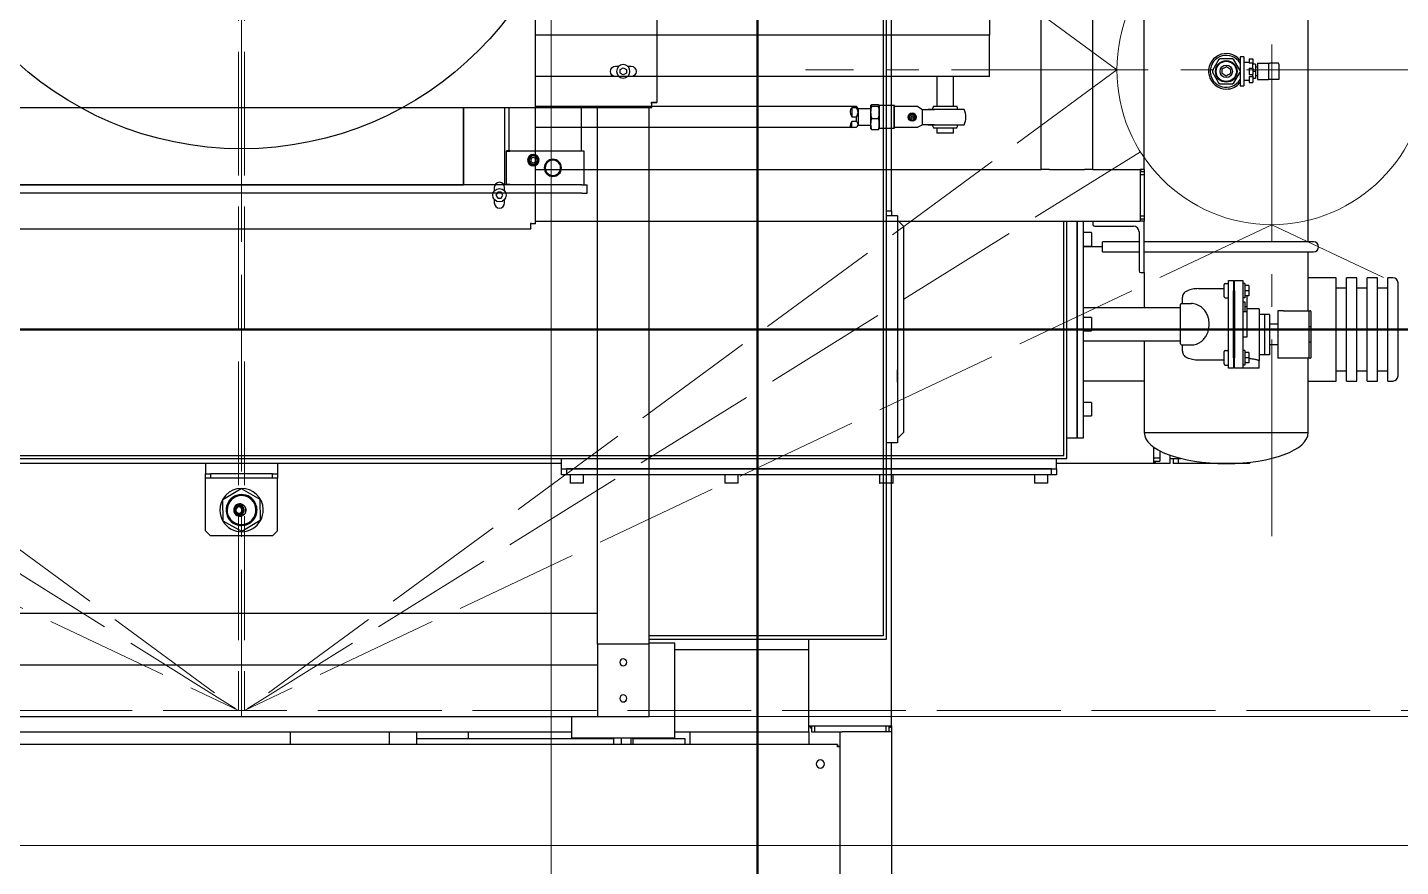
# Model space of a CAD drawing. Header units: millimetres. Extents: x 163705 to 1616509, y 81827 to 302547.
# Drawn here: x 204020 to 205351, y 143039 to 143852 of the extents above; entities that cross this region are included whole.
import ezdxf

# ---------------------------------------------------------------- set-up
doc = ezdxf.new("R2010")
doc.units = ezdxf.units.MM
doc.header["$LTSCALE"] = 10
doc.linetypes.add('ACAD_ISO02W100', pattern=[15, 12, -3])
doc.linetypes.add('CENTER2', pattern=[28.575, 19.05, -3.175, 3.175, -3.175])
for name, color, linetype, lineweight in [('1-中心线', 1, 'CENTER2', 0), ('1-剖面线', 8, 'Continuous', 0), ('1-建筑轮廓', 7, 'Continuous', 20), ('1-护栏', 4, 'Continuous', 18), ('1-虚线', 8, 'ACAD_ISO02W100', 0), ('1-设备轮廓', 2, 'Continuous', 18)]:
    doc.layers.add(name, color=color, linetype=linetype, lineweight=lineweight)
doc.layers.add('1-隐线', color=8, linetype='Continuous')

# ---------------------------------------------------------------- blocks, each defined once
blk = doc.blocks.new('G$C5C029050')
blk.add_line((22818.6, 77039.4), (22818.6, 9039.4))
blk = doc.blocks.new('G$C3B61D3F5')
for p, q in [((1421, 1335.9), (1201, 1335.9)), ((1201, 1335.9), (1201, 1325)), ((1211, 1341.7), (1205.2, 1335.9)), ((1411, 1341.7), (1211, 1341.7)), ((1260, 1335.9), (1272, 1335.9)), ((1362, 1335.9), (1350, 1335.9)), ((1416.8, 1335.9), (1411, 1341.7)), ((1421, 1335.9), (1421, 1325)), ((921, 1330), (261, 1330)), ((927, 1330), (921, 1330)), ((921, 1330), (921, 1322)), ((927, 1327.5), (921, 1327.5)), ((927, 1324.5), (921, 1324.5)), ((921, 1322), (921, 1288)), ((927, 1330), (1201, 1330)), ((927, 1320), (927, 1330)), ((927, 1260), (927, 1320)), ((1011, 1095), (1011, 1325)), ((1011, 1325), (2611, 1325)), ((2608, 1322), (1014, 1322)), ((1014, 1322), (1014, 1095)), ((1426, 1330), (1421, 1330)), ((1426, 1325), (1426, 1330)), ((1426, 1330), (2695, 1330)), ((906.8, 1280), (263.2, 1280)), ((906.8, 1280), (906.8, 1278.5)), ((921, 1280), (906.8, 1280)), ((909, 1277.8), (907.5, 1277.8)), ((909, 1277.8), (909, 284.5)), ((921, 1288), (921, 1282.2)), ((921, 1255.5), (921, 1282.2)), ((927, 1255.5), (921, 1255.5)), ((921, 1252.5), (921, 1255.5)), ((927, 1252.5), (921, 1252.5)), ((927, 1250), (927, 1260)), ((921, 1250), (909, 1250)), ((921, 1120), (921, 1250)), ((921, 1250), (931, 1250)), ((931, 1250), (991, 1250)), ((991, 1250), (1001, 1250)), ((1001, 1250), (1011, 1250)), ((1001, 1120), (1001, 1250)), ((909, 1135), (921, 1135)), ((909, 1130), (913.2, 1130)), ((913.2, 1130), (914.5, 1130)), ((914.5, 1130), (914.5, 1079.4)), ((915, 1120), (915, 1020)), ((915, 1120), (922, 1120)), ((922, 1120), (1000, 1120)), ((1000, 1120), (1007, 1120)), ((1007, 1120), (1007, 1095)), ((2845, 285), (2845, 1115)), ((936, 1095), (1006, 1095)), ((936, 1045), (936, 1095)), ((1006, 1095), (1526, 1095)), ((1006, 1095), (1006, 1045)), ((1526, 302.2), (1526, 1097.8)), ((1526, 1097.8), (1530, 1097.8)), ((2091.3, 1102.5), (1530.7, 1102.5)), ((1530.7, 1102.5), (1530.7, 1098.5)), ((2096, 302.2), (2096, 1097.8)), ((914.6, 1079.4), (909, 1079.4)), ((914.5, 1085), (915, 1085)), ((914.6, 1079.4), (914.9, 1078.8)), ((915, 1078.6), (914.9, 1078.8)), ((914.6, 1077.4), (909, 1077.4)), ((914.6, 1067.9), (909, 1067.9)), ((914.6, 1077.4), (915, 1072.6)), ((915, 1072.6), (914.6, 1067.9)), ((914.6, 1067.9), (915, 1064.2)), ((1556, 1077.5), (1556, 1074.2)), ((1556, 1065.8), (1556, 1062.5)), ((1559.3, 1073), (1557.6, 1070)), ((1557.6, 1070), (1559.3, 1067)), ((1562.7, 1073), (1559.3, 1073)), ((1559.3, 1067), (1562.7, 1067)), ((1564.4, 1070), (1562.7, 1073)), ((1562.7, 1067), (1564.4, 1070)), ((1566, 1074.2), (1566, 1077.5)), ((1566, 1062.5), (1566, 1065.8)), ((914.6, 1060.6), (909, 1060.6)), ((914.5, 1060.6), (914.5, 870)), ((915, 1064.2), (914.6, 1060.6)), ((914.9, 1061.2), (915, 1061.4)), ((936, 355), (936, 1045)), ((1006, 1045), (936, 1045)), ((986, 396.2), (986, 1045)), ((1006, 1045), (1028, 1045)), ((1028, 1045), (1036, 1045)), ((1036, 355), (1036, 1045)), ((1036, 1045), (1526, 1045)), ((2586, 355), (2586, 1045)), ((2636, 355), (2636, 1045)), ((2686, 355), (2686, 1045)), ((1443, 1030), (1443, 1035)), ((1443, 1035), (1451, 1035)), ((1443, 1030), (1443, 370)), ((1451, 1030), (1451, 1035)), ((1484, 1031.8), (1451, 1031.8)), ((1451, 1030), (1451, 370)), ((1484, 1028.8), (1484, 1031.8)), ((1526, 1029.2), (1484, 1029.2)), ((1484, 960.2), (1484, 1028.8)), ((915, 1020), (922, 1020)), ((921, 380), (921, 1020)), ((922, 1020), (936, 1020)), ((1451, 960.2), (1451.5, 960.2)), ((1451.5, 960.2), (1451.5, 956.8)), ((1483.5, 960.2), (1484, 960.2)), ((1483.5, 960.2), (1483.5, 956.8)), ((1484, 960.2), (1484, 957.2)), ((1484, 959.3), (1526, 959.3)), ((1451, 957.2), (1451.5, 956.8)), ((1451, 956.8), (1451.5, 956.8)), ((1451, 955), (1451, 915)), ((1526, 955), (1451, 955)), ((1451.5, 956.8), (1483.5, 956.8)), ((1483.5, 956.8), (1484, 957.2)), ((1483.5, 956.8), (1484, 956.8)), ((1484, 957.2), (1484, 956.8)), ((914.5, 920), (921, 920)), ((1526, 915), (1451, 915)), ((1451, 485), (1451, 915)), ((1451, 915), (1526, 915)), ((2536, 915), (2536, 485)), ((909, 870), (913.2, 870)), ((913.2, 870), (914.5, 870)), ((914.5, 870), (921, 870)), ((921, 843), (909, 843)), ((921, 747), (909, 747)), ((2536, 485), (2096, 485)), ((2536, 485), (2096, 485)), ((2536, 445), (2536, 485)), ((2758.1, 461.1), (2752.2, 450.9)), ((2759.6, 462), (2758.1, 461.1)), ((2771.4, 462), (2759.6, 462)), ((2772.9, 461.1), (2771.4, 462)), ((2778.8, 450.9), (2772.9, 461.1)), ((2778.8, 458.5), (2778.5, 458.5)), ((2782.4, 464), (2778.8, 464)), ((2778.8, 464), (2778.8, 460)), ((2778.8, 460), (2778.8, 451)), ((2782.4, 464), (2782.4, 460)), ((2782.4, 460), (2782.4, 440)), ((2787.8, 458.5), (2782.4, 458.5)), ((2787.8, 462), (2787.8, 461.5)), ((2787.8, 462), (2791.2, 462)), ((2787.8, 461.5), (2787.8, 458)), ((2790.7, 458), (2787.8, 458)), ((2787.8, 453), (2787.8, 452.5)), ((2787.8, 453), (2791.2, 453)), ((2791.2, 462), (2791.2, 461.5)), ((2791.2, 461.5), (2791.2, 457.4)), ((2791.2, 453), (2791.2, 457.4)), ((2793.8, 456.9), (2791.2, 456.9)), ((2791.2, 453), (2791.2, 452.5)), ((2793.8, 456.9), (2793.8, 450)), ((2795.6, 454), (2793.8, 454)), ((2795.6, 457.9), (2795.6, 442.1)), ((2795.6, 457.9), (2797.4, 457.9)), ((2797.4, 457.9), (2807.7, 457.9)), ((2806.7, 442.1), (2806.7, 456.9)), ((2815.5, 457.9), (2807.7, 457.9)), ((2816.5, 456.9), (2816.5, 442.1)), ((2536, 445), (2096, 445)), ((2485, 445), (2485, 416.2)), ((2501, 416.2), (2501, 445)), ((2752.2, 450.9), (2752.2, 449.1)), ((2752.2, 449.1), (2758.1, 438.9)), ((2772.9, 438.9), (2778.8, 449.1)), ((2778.5, 441.5), (2778.8, 441.5)), ((2778.8, 450.9), (2778.8, 449.1)), ((2778.8, 449), (2778.8, 440)), ((2778.8, 440), (2778.8, 436)), ((2782.4, 441.5), (2787.8, 441.5)), ((2782.4, 440), (2782.4, 436)), ((2787.8, 452.5), (2787.8, 447.5)), ((2787.8, 447.5), (2787.8, 447)), ((2787.8, 447), (2791.2, 447)), ((2787.8, 444.9), (2790.7, 444.9)), ((2787.8, 444.9), (2787.8, 439.6)), ((2787.8, 439.6), (2787.8, 439.1)), ((2791.2, 452.5), (2791.2, 447.5)), ((2793.8, 450), (2791.2, 450)), ((2791.2, 447.5), (2791.2, 447)), ((2791.2, 445.8), (2791.2, 447)), ((2791.2, 445.8), (2791.2, 439.6)), ((2793.8, 443.1), (2791.2, 443.1)), ((2791.2, 439.6), (2791.2, 439.1)), ((2793.8, 450), (2793.8, 443.1)), ((2793.8, 446), (2795.6, 446)), ((2795.6, 442.1), (2797.4, 442.1)), ((2797.4, 442.1), (2806.5, 442.1)), ((2815.5, 442.1), (2807.7, 442.1)), ((2758.1, 438.9), (2759.6, 438)), ((2759.6, 438), (2771.4, 438)), ((2771.4, 438), (2772.9, 438.9)), ((2778.8, 436), (2782.4, 436)), ((2787.8, 439.1), (2791.2, 439.1)), ((2407, 415.8), (2096, 415.8)), ((2407, 414.8), (2402.5, 414.8)), ((2402.5, 414.8), (2402.5, 406)), ((2409, 413.8), (2407, 415.8)), ((2407, 414.8), (2407, 415.8)), ((2421, 413.8), (2409, 413.8)), ((2409, 410.1), (2409, 413.8)), ((2421, 417.2), (2421.1, 417.3)), ((2421, 410.3), (2421, 417.2)), ((2421, 417.2), (2421, 417.2)), ((2421.3, 417.6), (2422, 417.9)), ((2422, 417.9), (2428, 417.9)), ((2422, 416.4), (2428, 416.4)), ((2428, 417.9), (2428.7, 417.6)), ((2428.9, 417.3), (2429, 417.2)), ((2429, 416.8), (2429, 417.2)), ((2429, 417.2), (2429, 417.2)), ((2429, 394.8), (2429, 416.8)), ((2429.5, 394.8), (2429.5, 416.8)), ((2443.5, 416.8), (2429.5, 416.8)), ((2443.5, 394.8), (2443.5, 416.8)), ((2444, 394.8), (2444, 416.8)), ((2466.6, 415.8), (2444, 415.8)), ((2466.6, 415.8), (2470.9, 413.2)), ((2470.9, 398.2), (2470.9, 413.2)), ((2476.5, 413.4), (2509.5, 413.4)), ((2481.6, 416.2), (2504.4, 416.2)), ((2511.5, 413.2), (2482.6, 413.2)), ((2509.5, 413.2), (2509.5, 413.4)), ((2402.5, 406), (2407, 406)), ((2407, 401.5), (2402.5, 401.5)), ((2402.5, 395.8), (2402.5, 401.5)), ((2407, 401.5), (2407, 406)), ((2409, 397.8), (2409, 410.1)), ((2421, 398.9), (2421, 410.3)), ((2422, 404.3), (2428, 404.3)), ((2096, 395.8), (2407, 395.8)), ((2402.5, 395.8), (2407, 395.8)), ((2407, 395.8), (2409, 397.8)), ((2407, 395.8), (2407, 395.8)), ((2409, 397.8), (2421, 397.8)), ((2421, 394.2), (2421, 398.9)), ((2422, 393.6), (2428, 393.6)), ((2429, 394.2), (2429, 394.8)), ((2429.5, 394.8), (2443.5, 394.8)), ((2444, 395.8), (2466.6, 395.8)), ((2470.9, 398.2), (2466.6, 395.8)), ((2476.5, 398.1), (2509.5, 398.1)), ((2481.6, 395.2), (2504.4, 395.2)), ((2482.6, 398.2), (2511.5, 398.2)), ((2485, 395.2), (2485, 390)), ((2501, 390), (2485, 390)), ((2501, 390), (2501, 395.2)), ((2509.5, 398.1), (2509.5, 398.2)), ((2096, 355), (2586, 355)), ((2594, 355), (2586, 355)), ((2594, 355), (2628, 355)), ((2636, 355), (2628, 355)), ((2636, 355), (2682, 355)), ((2686, 355), (2682, 355)), ((2682, 355), (2682, 347)), ((2682, 353), (2686, 353)), ((2682, 350), (2686, 350)), ((2682, 347), (2682, 313)), ((2686, 355), (2686, 353)), ((2686, 353), (2686, 350)), ((2686, 350), (2686, 310)), ((2056, 337.5), (2056, 334.2)), ((2059.3, 333), (2057.6, 330)), ((2062.7, 333), (2059.3, 333)), ((2064.4, 330), (2062.7, 333)), ((2066, 334.2), (2066, 337.5)), ((2056, 325.8), (2056, 322.5)), ((2057.6, 330), (2059.3, 327)), ((2059.3, 327), (2062.7, 327)), ((2062.7, 327), (2064.4, 330)), ((2066, 322.5), (2066, 325.8)), ((2682, 313), (2682, 305)), ((2682, 310), (2686, 310)), ((2682, 307), (2686, 307)), ((2686, 310), (2686, 307)), ((2686, 307), (2686, 305)), ((1530.7, 297.5), (2091.3, 297.5)), ((2091.3, 297.5), (2091.3, 301.5)), ((2096, 302.2), (2092, 302.2)), ((2096, 305), (2682, 305)), ((2608, 78), (2608, 305)), ((2611, 75), (2611, 305)), ((2621, 95), (2621, 305)), ((2621, 305), (2621, 95)), ((2627, 95), (2627, 305)), ((2634.9, 293.8), (2627, 293.8)), ((2635, 293.7), (2635, 280.9)), ((2636, 305), (2636, 301.7)), ((2637.7, 300), (2675.5, 300)), ((2681, 294.5), (2681, 256.7)), ((2686, 305), (2682, 305)), ((2686, 255), (2686, 305)), ((2627, 280.8), (2634.9, 280.8)), ((2645.5, 280), (2627, 280)), ((2635, 280.9), (2635, 280.9)), ((2681, 285), (2645.5, 285)), ((2645.5, 275), (2645.5, 285)), ((2765.5, 285), (2686, 285)), ((2850, 285), (2765.5, 285)), ((2645.5, 275), (2681, 275)), ((2686, 275), (2765.5, 275)), ((2765.5, 275), (2850, 275)), ((2845, 218), (2845, 275)), ((2682.7, 255), (2686, 255)), ((2686, 255), (2686, 221)), ((2763.5, 231.5), (2763.5, 243.5)), ((2764.5, 244.5), (2767.5, 244.5)), ((2767.5, 247.5), (2772.5, 247.5)), ((2767.5, 237.5), (2767.5, 247.5)), ((2772.5, 247.5), (2772.5, 237.5)), ((2772.5, 242.5), (2773.5, 242.5)), ((2773.5, 237.5), (2773.5, 247.5)), ((2773.5, 247.5), (2781.5, 247.5)), ((2781.5, 247.5), (2781.5, 237.5)), ((2783.5, 244.5), (2781.5, 244.5)), ((2783.5, 244.5), (2783.5, 230.5)), ((2787.5, 242.5), (2783.5, 242.5)), ((2787.5, 242.5), (2787.5, 237.5)), ((2872, 250), (2845, 250)), ((2872, 150), (2872, 250)), ((2882, 240), (2872, 240)), ((2892, 250), (2882, 250)), ((2882, 150), (2882, 250)), ((2892, 150), (2892, 250)), ((2902, 240), (2892, 240)), ((2912, 250), (2902, 250)), ((2902, 150), (2902, 250)), ((2912, 150), (2912, 250)), ((2922, 240), (2912, 240)), ((2927, 250), (2922, 250)), ((2922, 150), (2922, 250)), ((2932, 155), (2932, 245)), ((2723.2, 231.3), (2723, 231.1)), ((2723, 225), (2723, 231.1)), ((2738.3, 239.5), (2763.5, 239.5)), ((2764.5, 230.5), (2767.5, 230.5)), ((2767.5, 172.5), (2767.5, 237.5)), ((2772.5, 172.5), (2772.5, 237.5)), ((2773.5, 237.5), (2773.5, 172.5)), ((2781.5, 237.5), (2781.5, 172.5)), ((2783.5, 230.5), (2781.5, 230.5)), ((2781.5, 226.7), (2783.5, 226.7)), ((2787.5, 237.5), (2783.5, 237.5)), ((2787.5, 232.5), (2783.5, 232.5)), ((2783.5, 226.7), (2783.5, 217.5)), ((2785.5, 232.5), (2785.5, 221.9)), ((2787.5, 237.5), (2787.5, 232.5)), ((2721, 221), (2627, 221)), ((2721, 186), (2721, 224)), ((2722, 225), (2731.7, 225)), ((2781.5, 217.5), (2785.5, 217.5)), ((2785.5, 221.9), (2783.5, 221.9)), ((2785.5, 221.9), (2785.5, 217.5)), ((2797.5, 220), (2785.5, 220)), ((2785.5, 217.5), (2785.5, 212.5)), ((2797.5, 220), (2797.5, 170)), ((2802.5, 214.6), (2797.5, 214.6)), ((2802.5, 214.6), (2802.5, 175.4)), ((2807.5, 214.6), (2802.5, 214.6)), ((2802.5, 214.6), (2802.5, 175.4)), ((2807.5, 214.6), (2807.5, 175.4)), ((2821, 218), (2815.5, 218)), ((2815.5, 218), (2815.5, 172)), ((2821, 218), (2845.5, 218)), ((2845.5, 218), (2845.5, 172)), ((2845.5, 218), (2847, 218)), ((2847.5, 217.5), (2847.5, 215)), ((2847.5, 215), (2847.5, 205.9)), ((2634.9, 211.5), (2627, 211.5)), ((2635, 211.4), (2635, 198.6)), ((2785.5, 212.5), (2785.5, 197.5)), ((2815.5, 205), (2807.5, 205)), ((2847.5, 202.5), (2845.5, 202.5)), ((2847.5, 205.9), (2847.5, 204.2)), ((2847.5, 204.2), (2847.5, 202.5)), ((2847.5, 202.5), (2847.5, 187.5)), ((2627, 198.5), (2634.9, 198.5)), ((2627, 189), (2721, 189)), ((2635, 198.6), (2635, 198.6)), ((2686, 189), (2686, 100)), ((2785.5, 192.5), (2781.5, 192.5)), ((2785.5, 197.5), (2785.5, 192.5)), ((2847.5, 187.5), (2845.5, 187.5)), ((2847.5, 187.5), (2847.5, 185.8)), ((2722, 185), (2731.7, 185)), ((2723, 178.9), (2723, 185)), ((2723, 178.9), (2723.2, 178.7)), ((2763.5, 166.5), (2763.5, 178.5)), ((2764.5, 179.5), (2767.5, 179.5)), ((2783.5, 179.5), (2781.5, 179.5)), ((2783.5, 179.5), (2783.5, 165.5)), ((2787.5, 177.5), (2783.5, 177.5)), ((2787.5, 177.5), (2787.5, 172.5)), ((2802.5, 175.4), (2797.5, 175.4)), ((2807.5, 175.4), (2802.5, 175.4)), ((2815.5, 185), (2807.5, 185)), ((2847.5, 185.8), (2847.5, 184.1)), ((2847.5, 184.1), (2847.5, 175)), ((2847.5, 175), (2847.5, 172.5)), ((2738.3, 170.5), (2763.5, 170.5)), ((2764.5, 165.5), (2767.5, 165.5)), ((2767.5, 162.5), (2767.5, 172.5)), ((2772.5, 162.5), (2767.5, 162.5)), ((2772.5, 172.5), (2772.5, 162.5)), ((2773.5, 167.5), (2772.5, 167.5)), ((2773.5, 162.5), (2773.5, 172.5)), ((2781.5, 162.5), (2773.5, 162.5)), ((2781.5, 172.5), (2781.5, 162.5)), ((2783.5, 165.5), (2781.5, 165.5)), ((2788.5, 162.5), (2781.5, 162.5)), ((2787.5, 172.5), (2783.5, 172.5)), ((2787.5, 167.5), (2783.5, 167.5)), ((2787.5, 172.5), (2787.5, 167.5)), ((2788.5, 171.7), (2787.5, 171.7)), ((2797.5, 162.5), (2788.5, 162.5)), ((2797.5, 162.5), (2797.5, 170)), ((2821, 172), (2815.5, 172)), ((2845.5, 172), (2821, 172)), ((2845, 100), (2845, 172)), ((2847, 172), (2845.5, 172)), ((2872, 160), (2882, 160)), ((2892, 160), (2902, 160)), ((2912, 160), (2922, 160)), ((2631, 150), (2627, 150)), ((2686, 150), (2631, 150)), ((2845, 150), (2872, 150)), ((2882, 150), (2892, 150)), ((2902, 150), (2912, 150)), ((2922, 150), (2927, 150)), ((2634.9, 129.2), (2627, 129.2)), ((2635, 129.1), (2635, 116.4)), ((2627, 116.2), (2634.9, 116.2)), ((2635, 116.4), (2635, 116.3)), ((2611, 95), (2621, 95)), ((2621, 95), (2627, 95)), ((2686, 100), (2845, 100)), ((2686, 100), (2845, 100)), ((2695, 86.1), (2695, 80)), ((2695, 80), (2695, 70)), ((2701, 82.5), (2701, 75.5)), ((1011, 75), (2611, 75)), ((1014, 78), (2608, 78)), ((2121, 70), (1501, 70)), ((1776, 70), (1776, 60)), ((1846, 70), (1846, 60)), ((2121, 65), (2121, 75)), ((2601, 65), (2601, 75)), ((2695, 70), (2601, 70)), ((2695, 75.5), (2701, 75.5)), ((2695, 72.5), (2701, 72.5)), ((2711, 70), (2695, 70)), ((2701, 75.5), (2701, 72.5)), ((2711, 78), (2711, 78.2)), ((2711, 70), (2711, 78)), ((2711, 75), (2719, 75)), ((2714, 75), (2714, 70)), ((2719, 70), (2714, 70)), ((2719, 75), (2721.6, 75)), ((2719, 75), (2719, 70)), ((2783, 70), (2719, 70)), ((2783, 70.7), (2783, 70)), ((2788, 70), (2783, 70)), ((2788, 71.2), (2788, 70)), ((1776, 56), (1776, 60)), ((1776, 60), (1781, 60)), ((1781, 56), (1776, 56)), ((1776, 55), (1776, 56)), ((1776, 5), (1776, 55)), ((1781, 60), (1781, 56)), ((1841, 60), (1781, 60)), ((1841, 56), (1781, 56)), ((1841, 56), (1841, 60)), ((1841, 60), (1846, 60)), ((1846, 56), (1841, 56)), ((1846, 60), (1846, 56)), ((1846, 55), (1846, 56)), ((1846, 5), (1846, 55)), ((2121, 59), (2121, 65)), ((2121, 65), (2601, 65)), ((2126, 59), (2121, 59)), ((2126, 65), (2126, 59)), ((2596, 65), (2126, 65)), ((2596, 59), (2126, 59)), ((2129.5, 59), (2129.5, 51.1)), ((2142.5, 51.1), (2142.5, 59)), ((2279.5, 59), (2279.5, 51.1)), ((2292.5, 51.1), (2292.5, 59)), ((2429.5, 59), (2429.5, 51.1)), ((2442.5, 51.1), (2442.5, 59)), ((2579.5, 59), (2579.5, 51.1)), ((2592.5, 51.1), (2592.5, 59)), ((2596, 59), (2596, 65)), ((2601, 59), (2596, 59)), ((2601, 65), (2601, 59)), ((1792.8, 35.1), (1810.6, 45.8)), ((1810.6, 45.8), (1828.8, 35.7)), ((2142.4, 51), (2129.6, 51)), ((2292.4, 51), (2279.6, 51)), ((2442.4, 51), (2429.6, 51)), ((2592.4, 51), (2579.6, 51)), ((1793.2, 14.3), (1792.8, 35.1)), ((1796.9, 30.2), (1797, 25.9)), ((1798, 30.2), (1798, 30.3)), ((1798, 30.3), (1798, 30.3)), ((1811.9, 30.4), (1811.9, 28.6)), ((1823.8, 30.7), (1823.8, 30.7)), ((1823.8, 30.7), (1823.8, 30.7)), ((1824.9, 26.4), (1824.9, 30.8)), ((1828.8, 35.7), (1829.2, 14.9)), ((1811.4, 4.2), (1793.2, 14.3)), ((1797.1, 23.6), (1797.1, 19.2)), ((1798.2, 19.3), (1798.2, 19.3)), ((1798.2, 19.3), (1798.2, 19.3)), ((1829.2, 14.9), (1811.4, 4.2)), ((1812.1, 21.4), (1812.1, 19.6)), ((1824, 19.8), (1824, 19.7)), ((1824, 19.7), (1824, 19.7)), ((1825.1, 19.8), (1825, 24.1)), ((1776, 5), (1781, 0)), ((1841, 0), (1781, 0)), ((1841, 0), (1846, 5))]:
    blk.add_line(p, q)
at = {"flags": 128}
for points in [[(927, 1329.2), (925.4, 1328.3), (924.4, 1327.5)], [(924.4, 1252.5), (925.4, 1251.7), (927, 1250.8)], [(2683.3, 353), (2682.4, 353.7), (2682, 353.9)], [(2682, 306.1), (2682.4, 306.3), (2683.3, 307)], [(2695, 70.8), (2696.6, 71.7), (2697.6, 72.5)]]:
    blk.add_lwpolyline(points, dxfattribs=at)
for centre, radius in [((890, 1261), 4), ((953.5, 1070), 3.4), ((988.5, 1070), 3.4), ((1561, 1070), 6.5), ((1467.5, 1001.8), 8.33), ((1467.5, 1001.8), 7.48), ((1475, 982.8), 5.55), ((1475, 982.8), 5.05), ((1475, 982.8), 4.55), ((1475, 982.8), 4.05), ((1475, 982.8), 2.5), ((2765.5, 450), 10.5), ((2765.5, 450), 9.8), ((2765.5, 450), 6), ((2461, 405.7), 4), ((2461, 405.7), 2.3), ((2461, 405.7), 1), ((2061, 330), 6.5)]:
    blk.add_circle(centre, radius)
for centre, radius, start, end in [((1561, 1077.5), 5, 0, 180), ((1561, 1062.5), 5, 180, 0), ((2765.5, 450), 17.2, 39.5549, 270), ((2765.5, 450), 15.5, 30.9, 329.1), ((2765.5, 450), 17.2, 270, 320.4451), ((2509.6, 405.7), 29.9, 159.436, 165.2714), ((2476.4, 405.7), 29.9, 14.7286, 20.564), ((2493, 405.7), 20, 0, 22.0243), ((2461, 405.7), 3.18, 0, 180.0843), ((2461, 405.7), 3.18, 180.0843, 0), ((2493, 405.7), 20, 337.9757, 0), ((2509.6, 405.7), 29.9, 194.7286, 200.564), ((2476.4, 405.7), 29.9, 339.436, 345.2714), ((2061, 337.5), 5, 0, 180), ((2061, 322.5), 5, 180, 0), ((2634.9, 293.7), 0.1, 0, 90), ((2637.7, 301.7), 1.67, 180, 270), ((2675.5, 294.5), 5.5, 0, 90), ((2634.9, 280.9), 0.1, 270, 0), ((2850, 280), 5, 270, 90), ((2682.7, 256.7), 1.67, 180, 270), ((2764.5, 243.5), 1, 90, 180), ((2927, 245), 5, 0, 90), ((2764.5, 231.5), 1, 180, 270), ((2722, 224), 1, 90, 180), ((2847, 217.5), 0.5, 0, 90), ((2634.9, 211.4), 0.1, 0, 90), ((2634.9, 198.6), 0.1, 270, 0), ((2722, 186), 1, 180, 270), ((2764.5, 178.5), 1, 90, 180), ((2764.5, 166.5), 1, 180, 270), ((2847, 172.5), 0.5, 270, 0), ((2927, 155), 5, 270, 0), ((2634.9, 129.1), 0.1, 0, 90), ((2634.9, 116.3), 0.1, 270, 0), ((1811, 25), 21, 1.053, 181.053), ((1811, 25), 15, 22.5632, 159.5428), ((2129.6, 51.1), 0.1, 180, 270), ((2142.4, 51.1), 0.1, 270, 0), ((2279.6, 51.1), 0.1, 180, 270), ((2292.4, 51.1), 0.1, 270, 0), ((2429.6, 51.1), 0.1, 180, 270), ((2442.4, 51.1), 0.1, 270, 0), ((2579.6, 51.1), 0.1, 180, 270), ((2592.4, 51.1), 0.1, 270, 0), ((1811, 25), 15, 159.5428, 181.053), ((1811, 25), 14, 1.053, 181.053), ((1811, 25), 14, 24.1418, 157.9642), ((1809.4, 25), 6, 65.3737, 181.053), ((1808.5, 25), 5, 46.626, 181.053), ((1808.5, 25), 4, 1.053, 181.053), ((1808.5, 25), 3, 1.053, 181.053), ((1808.5, 25), 5, 1.053, 46.626), ((1808.5, 25), 6.8, 1.053, 26.5274), ((1809.4, 25), 6, 1.053, 30.2264), ((1811, 25), 15, 1.053, 22.5632), ((1811, 25), 21, 181.053, 1.053), ((1811, 25), 15, 181.053, 202.5632), ((1811, 25), 14, 181.053, 1.053), ((1811, 25), 15, 202.5632, 339.5428), ((1811, 25), 14, 204.1418, 337.9642), ((1809.4, 25), 6, 181.053, 296.7323), ((1808.5, 25), 5, 181.053, 315.48), ((1808.5, 25), 4, 181.053, 1.053), ((1808.5, 25), 3, 181.053, 1.053), ((1808.5, 25), 5, 315.48, 1.053), ((1808.5, 25), 6.8, 335.5786, 1.053), ((1809.4, 25), 6, 331.8796, 1.053), ((1811, 25), 15, 339.5428, 1.053)]:
    blk.add_arc(centre, radius, start, end)
for centre, major_axis, ratio, start_param, end_param in [((2411, 405.7), (-8.79, 8.79), 0.542909, 6.225757, 7.335379), ((2411, 405.7), (9.59, 9.59), 0.296253, 2.298766, 3.408388), ((2765.5, 100), (-79.5, 0), 0.377358, 0, 1.570796), ((2765.5, 100), (79.5, 0), 0.377358, 4.712389, 6.283185)]:
    blk.add_ellipse(centre, major_axis=major_axis, ratio=ratio, start_param=start_param, end_param=end_param)
for points in [[(906.8, 1280), (906.8, 1280), (906.7, 1279.9), (906.6, 1279.3), (906.6, 1278.5), (906.5, 1277.8), (906.5, 1277.5)], [(906.8, 1278.5), (906.8, 1278.5), (906.7, 1278.5), (906.6, 1278.2), (906.6, 1277.9), (906.5, 1277.6), (906.5, 1277.5)], [(906.5, 1277.5), (906.8, 1277.5), (907.5, 1277.6), (908.3, 1277.6), (908.9, 1277.7), (909, 1277.8), (909, 1277.8)], [(906.5, 1277.5), (906.6, 1277.5), (906.9, 1277.6), (907.2, 1277.6), (907.5, 1277.7), (907.5, 1277.8), (907.5, 1277.8)], [(1526, 1097.8), (1526.1, 1097.8), (1526.2, 1097.7), (1527.4, 1097.6), (1529, 1097.6), (1530.3, 1097.5), (1531, 1097.5)], [(1530, 1097.8), (1530, 1097.8), (1530, 1097.7), (1530.3, 1097.6), (1530.6, 1097.6), (1530.9, 1097.5), (1531, 1097.5)], [(1531, 1097.5), (1531, 1098.2), (1530.9, 1099.5), (1530.9, 1101.1), (1530.8, 1102.3), (1530.7, 1102.4), (1530.7, 1102.5)], [(1531, 1097.5), (1531, 1097.6), (1530.9, 1097.9), (1530.9, 1098.2), (1530.8, 1098.5), (1530.7, 1098.5), (1530.7, 1098.5)], [(2091, 302.5), (2091, 301.8), (2091.1, 300.5), (2091.1, 298.9), (2091.2, 297.7), (2091.3, 297.6), (2091.3, 297.5)], [(2096, 302.2), (2095.9, 302.2), (2095.8, 302.3), (2094.6, 302.4), (2093, 302.4), (2091.7, 302.5), (2091, 302.5)], [(2092, 302.2), (2092, 302.2), (2092, 302.3), (2091.7, 302.4), (2091.4, 302.4), (2091.1, 302.5), (2091, 302.5)], [(2091, 302.5), (2091, 302.4), (2091.1, 302.1), (2091.1, 301.8), (2091.2, 301.5), (2091.3, 301.5), (2091.3, 301.5)]]:
    blk.add_open_spline(points, degree=3)
for points, knots in [([(915, 1078.4), (915, 1078.1), (914.9, 1077.8), (914.7, 1077.4), (914.6, 1077.4)], [0, 0, 0, 0, 0.776967, 1, 1, 1, 1]), ([(914.6, 1060.6), (914.7, 1060.6), (914.8, 1060.9), (914.9, 1061.1), (914.9, 1061.2)], [0, 0, 0, 0, 0.351615, 1, 1, 1, 1]), ([(2761.6, 452.4), (2762.2, 452.8), (2763.6, 453.5), (2765, 454.3), (2765.6, 454.6)], [0, 0, 0, 0, 0.4990673, 1, 1, 1, 1]), ([(2765.6, 454.6), (2766.3, 454.2), (2767.6, 453.4), (2768.9, 452.6), (2769.6, 452.2)], [0, 0, 0, 0, 0.4990673, 1, 1, 1, 1]), ([(2790.7, 458), (2790.8, 457.9), (2790.9, 457.9), (2790.9, 457.9), (2791, 457.9), (2791.1, 457.8), (2791.2, 457.6), (2791.2, 457.5), (2791.2, 457.4)], [0, 0, 0, 0, 0.125356, 0.250369, 0.375773, 0.501235, 0.750965, 1, 1, 1, 1]), ([(2806.7, 456.9), (2806.7, 457.1), (2806.7, 457.3), (2806.9, 457.6), (2807.1, 457.8), (2807.3, 457.9), (2807.5, 457.9), (2807.6, 457.9), (2807.7, 457.9)], [0, 0, 0, 0, 0.249647, 0.499157, 0.624451, 0.749691, 0.874918, 1, 1, 1, 1]), ([(2816.5, 456.9), (2816.5, 457.1), (2816.5, 457.3), (2816.3, 457.6), (2816.1, 457.8), (2815.9, 457.9), (2815.7, 457.9), (2815.6, 457.9), (2815.5, 457.9)], [0, 0, 0, 0, 0.249696, 0.499185, 0.624467, 0.749788, 0.874869, 1, 1, 1, 1]), ([(2761.4, 447.8), (2761.5, 448.6), (2761.5, 450.1), (2761.5, 451.7), (2761.6, 452.4)], [0, 0, 0, 0, 0.500178, 1, 1, 1, 1]), ([(2765.4, 445.4), (2764.7, 445.8), (2763.4, 446.6), (2762.1, 447.4), (2761.4, 447.8)], [0, 0, 0, 0, 0.499067, 1, 1, 1, 1]), ([(2769.4, 447.6), (2768.8, 447.2), (2767.4, 446.5), (2766, 445.7), (2765.4, 445.4)], [0, 0, 0, 0, 0.4990673, 1, 1, 1, 1]), ([(2769.6, 452.2), (2769.5, 451.4), (2769.5, 449.9), (2769.5, 448.3), (2769.4, 447.6)], [0, 0, 0, 0, 0.499822, 1, 1, 1, 1]), ([(2791.2, 445.8), (2791.2, 445.6), (2791.2, 445.4), (2791, 445.1), (2790.9, 445), (2790.8, 444.9), (2790.8, 444.9), (2790.7, 444.9)], [0, 0, 0, 0, 0.498685, 0.748579, 0.874172, 0.937035, 1, 1, 1, 1]), ([(2807.7, 442.1), (2807.6, 442.1), (2807.5, 442.1), (2807.3, 442.1), (2807.1, 442.1), (2806.9, 442.1), (2806.7, 442.1), (2806.7, 442.1), (2806.7, 442.1)], [0, 0, 0, 0, 0.124806, 0.250059, 0.3754, 0.500545, 0.750283, 1, 1, 1, 1]), ([(2816.5, 442.1), (2816.5, 442.1), (2816.5, 442.1), (2816.3, 442.1), (2816.1, 442.1), (2815.9, 442.1), (2815.7, 442.1), (2815.6, 442.1), (2815.5, 442.1)], [0, 0, 0, 0, 0.249073, 0.498529, 0.623968, 0.749423, 0.873896, 1, 1, 1, 1]), ([(2407, 406), (2407.4, 406.7), (2408.2, 408.1), (2408.7, 410.4), (2408.2, 412.7), (2407.4, 414.1), (2407, 414.8)], [0, 0, 0, 0, 0.24962, 0.499688, 0.749824, 1, 1, 1, 1]), ([(2422, 416.4), (2421.7, 416.6), (2421.2, 416.8), (2421.1, 417.1), (2421, 417.2)], [0, 0, 0, 0, 0.500383, 1, 1, 1, 1]), ([(2421, 410.3), (2421.1, 411.4), (2421.2, 413.4), (2421.7, 415.4), (2422, 416.4)], [0, 0, 0, 0, 0.498323, 1, 1, 1, 1]), ([(2429, 417.2), (2428.9, 417.1), (2428.8, 416.8), (2428.3, 416.6), (2428, 416.4)], [0, 0, 0, 0, 0.500251, 1, 1, 1, 1]), ([(2428, 416.4), (2428.3, 415.4), (2428.8, 413.4), (2428.9, 411.4), (2429, 410.3)], [0, 0, 0, 0, 0.501677, 1, 1, 1, 1]), ([(2429.5, 416.8), (2429.4, 416.8), (2429.2, 416.8), (2429.1, 416.8), (2429, 416.8)], [0, 0, 0, 0, 0.5602294, 1, 1, 1, 1]), ([(2444, 416.8), (2443.9, 416.8), (2443.7, 416.8), (2443.6, 416.8), (2443.5, 416.8)], [0, 0, 0, 0, 0.560036, 1, 1, 1, 1]), ([(2470.9, 413.2), (2471.6, 413.2), (2473, 413.2), (2475.2, 413.2), (2477.6, 413.2), (2480.1, 413.2), (2481.7, 413.2), (2482.6, 413.2)], [0, 0, 0, 0, 0.174265, 0.382612, 0.588125, 0.782436, 1, 1, 1, 1]), ([(2407, 395.8), (2407.4, 396.2), (2408.2, 397.1), (2408.7, 398.6), (2408.2, 400.1), (2407.4, 401), (2407, 401.5)], [0, 0, 0, 0, 0.2501758, 0.5003125, 0.7503803, 1, 1, 1, 1]), ([(2422, 404.3), (2421.7, 405.3), (2421.2, 407.2), (2421.1, 409.3), (2421, 410.3)], [0, 0, 0, 0, 0.498023, 1, 1, 1, 1]), ([(2421, 398.9), (2421.1, 399.8), (2421.2, 401.6), (2421.7, 403.4), (2422, 404.3)], [0, 0, 0, 0, 0.500251, 1, 1, 1, 1]), ([(2429, 410.3), (2428.9, 409.3), (2428.8, 407.2), (2428.3, 405.3), (2428, 404.3)], [0, 0, 0, 0, 0.501977, 1, 1, 1, 1]), ([(2428, 404.3), (2428.3, 403.4), (2428.8, 401.6), (2428.9, 399.8), (2429, 398.9)], [0, 0, 0, 0, 0.500383, 1, 1, 1, 1]), ([(2422, 393.6), (2421.7, 394.5), (2421.2, 396.2), (2421.1, 398), (2421, 398.9)], [0, 0, 0, 0, 0.500383, 1, 1, 1, 1]), ([(2421.1, 394.2), (2421.1, 394.1), (2421.2, 393.9), (2421.7, 393.7), (2422, 393.6)], [0, 0, 0, 0, 0.380555, 1, 1, 1, 1]), ([(2429, 398.9), (2428.9, 398), (2428.8, 396.2), (2428.3, 394.5), (2428, 393.6)], [0, 0, 0, 0, 0.500251, 1, 1, 1, 1]), ([(2428, 393.6), (2428.3, 393.7), (2428.8, 393.9), (2428.9, 394.1), (2428.9, 394.2)], [0, 0, 0, 0, 0.6202309, 1, 1, 1, 1]), ([(2429, 394.8), (2429.1, 394.8), (2429.3, 394.8), (2429.4, 394.8), (2429.5, 394.8)], [0, 0, 0, 0, 0.560036, 1, 1, 1, 1]), ([(2443.5, 394.8), (2443.6, 394.8), (2443.8, 394.8), (2443.9, 394.8), (2444, 394.8)], [0, 0, 0, 0, 0.5602294, 1, 1, 1, 1]), ([(2482.6, 398.2), (2481.5, 398.2), (2479.5, 398.2), (2476.5, 398.2), (2473.6, 398.2), (2471.8, 398.2), (2470.9, 398.2)], [0, 0, 0, 0, 0.267638, 0.499185, 0.776392, 1, 1, 1, 1]), ([(2727.3, 237.2), (2726.8, 237), (2725.8, 236.5), (2724.5, 235.3), (2723.3, 233.5), (2723.1, 232.1), (2723, 231.3)], [0, 0, 0, 0, 0.192179, 0.427735, 0.701748, 1, 1, 1, 1]), ([(2738.3, 239.5), (2736.4, 239.4), (2732.8, 239.2), (2729.1, 237.9), (2727.3, 237.2)], [0, 0, 0, 0, 0.502449, 1, 1, 1, 1]), ([(2731.7, 185), (2732.4, 185), (2734, 185.1), (2736.6, 185.8), (2739.3, 187), (2742.1, 188.9), (2744.8, 191.7), (2746.8, 195), (2748.1, 198.5), (2748.8, 201.7), (2749, 205), (2748.8, 208.3), (2748.1, 211.5), (2746.8, 215), (2744.8, 218.3), (2742.1, 221.1), (2739.3, 223), (2736.6, 224.2), (2734, 224.9), (2732.4, 225), (2731.7, 225)], [0, 0, 0, 0, 0.048014, 0.101886, 0.161426, 0.225815, 0.293539, 0.362659, 0.40875, 0.454508, 0.5, 0.545492, 0.59125, 0.637341, 0.706461, 0.774185, 0.838574, 0.898114, 0.951986, 1, 1, 1, 1]), ([(2723, 178.7), (2723.1, 178.1), (2723.2, 176.9), (2724, 175.3), (2725.4, 173.8), (2726.6, 173.1), (2727.3, 172.8)], [0, 0, 0, 0, 0.214989, 0.45647, 0.721709, 1, 1, 1, 1]), ([(2727.3, 172.8), (2729.1, 172.1), (2732.8, 170.8), (2736.4, 170.6), (2738.3, 170.5)], [0, 0, 0, 0, 0.4975513, 1, 1, 1, 1]), ([(2788.5, 171.7), (2789.1, 171.7), (2790.3, 171.6), (2792, 171.4), (2793.5, 171.2), (2794.9, 170.8), (2796, 170.5), (2796.9, 170.2), (2797.4, 170), (2797.5, 170), (2797.5, 170)], [0, 0, 0, 0, 0.1249137, 0.2502491, 0.3750383, 0.5003653, 0.6253941, 0.7502207, 0.8754438, 1, 1, 1, 1]), ([(1811.9, 30.4), (1812.5, 30.1), (1813.5, 29.5), (1814.2, 28.5), (1814.6, 28)], [0, 0, 0, 0, 0.519038, 1, 1, 1, 1]), ([(1814.7, 22.1), (1814.4, 21.6), (1813.7, 20.6), (1812.6, 19.9), (1812.1, 19.6)], [0, 0, 0, 0, 0.480962, 1, 1, 1, 1])]:
    blk.add_open_spline(points, degree=3, knots=knots)
at = {"layer": '1-中心线'}
for p, q in [((1811, 294.5), (1811, 1105.5)), ((1405.5, 700), (2216.5, 700)), ((2737, 200), (3002, 200))]:
    blk.add_line(p, q, dxfattribs=at)
blk = doc.blocks.new('A$C2f6614b9')
at = {"layer": '1-护栏'}
blk.add_lwpolyline([(0, 450), (17263.8, 450), (17263.8, 7650), (0, 7650)], close=True, dxfattribs=at)
at = {"layer": '1-设备轮廓', "lineweight": 50, "ltscale": 5}
blk.add_line((16925, 950), (1300, 950), dxfattribs=at)
at = {"layer": '1-隐线'}
blk.add_blockref('G$C3B61D3F5', (2289, 750), dxfattribs=at)
blk = doc.blocks.new('G$CE8A1B22C')
blk.add_circle((328, 328), 325)
at = {"layer": '1-中心线'}
for p, q in [((328, 0), (328, 656)), ((0, 328), (656, 328))]:
    blk.add_line(p, q, dxfattribs=at)
at = {"layer": '1-剖面线'}
blk.add_arc((404.3, 195.4), 325, 43.5125, 196.2853, dxfattribs=at)
blk = doc.blocks.new('A$Cf51e8010')
at = {"layer": '1-设备轮廓', "lineweight": 50, "ltscale": 5}
blk.add_line((5303, 17100), (5303, 199.3), dxfattribs=at)
blk.add_blockref('G$CE8A1B22C', (4475, 1972))
at = {"layer": '1-隐线', "xscale": -1, "rotation": 270}
blk.add_blockref('G$C3B61D3F5', (4103, 489), dxfattribs=at)
blk = doc.blocks.new('G$CFDCBCB0A')
blk.add_lwpolyline([(250, 0), (250, 5000), (4250, 5000), (4250, 0)], close=True)
blk.add_circle((3248.5, 626.5), 150)
at = {"layer": '1-中心线'}
for p, q in [((2250, 5000), (2250, 0)), ((3248.5, 174.7), (3248.5, 1078.3)), ((3700.3, 626.5), (2796.7, 626.5))]:
    blk.add_line(p, q, dxfattribs=at)
at = {"layer": '1-虚线'}
for p, q in [((2247, 4994), (2247, 6)), ((2253, 4994), (2253, 6)), ((3098.5, 626.5), (2253, 1247)), ((1401.5, 626.5), (2247, 6)), ((3098.5, 626.5), (2253, 6)), ((1378.8, 547.2), (2247, 6)), ((3121.2, 547.2), (2253, 6)), ((1251.5, 476.5), (2247, 6)), ((3248.5, 476.5), (2253, 6)), ((3248.5, 476.5), (4244, 6))]:
    blk.add_line(p, q, dxfattribs=at)
blk.add_lwpolyline([(256, 6), (256, 4994), (4244, 4994), (4244, 6)], close=True, dxfattribs=at)
blk = doc.blocks.new('A$C5a2f2e4f')
at = {"layer": '1-设备轮廓'}
blk.add_blockref('G$CFDCBCB0A', (2553, 2125.1), dxfattribs=at)

msp = doc.modelspace()

# ---------------------------------------------------------------- linework, layer by layer
at = {"layer": '1-中心线'}
msp.add_line((183311.682, 143059.632), (261938.108, 143059.632), dxfattribs=at)

# ---------------------------------------------------------------- block references
for name, p in [('A$C5a2f2e4f', (199424.833, 141059.499)), ('A$Cf51e8010', (199424.833, 141759.632)), ('A$C2f6614b9', (200127.833, 142609.632))]:
    msp.add_blockref(name, p)
at = {"layer": '1-建筑轮廓'}
msp.add_blockref('G$C5C029050', (181709.24, 95820.209), dxfattribs=at)

doc.saveas('drawing.dxf')
